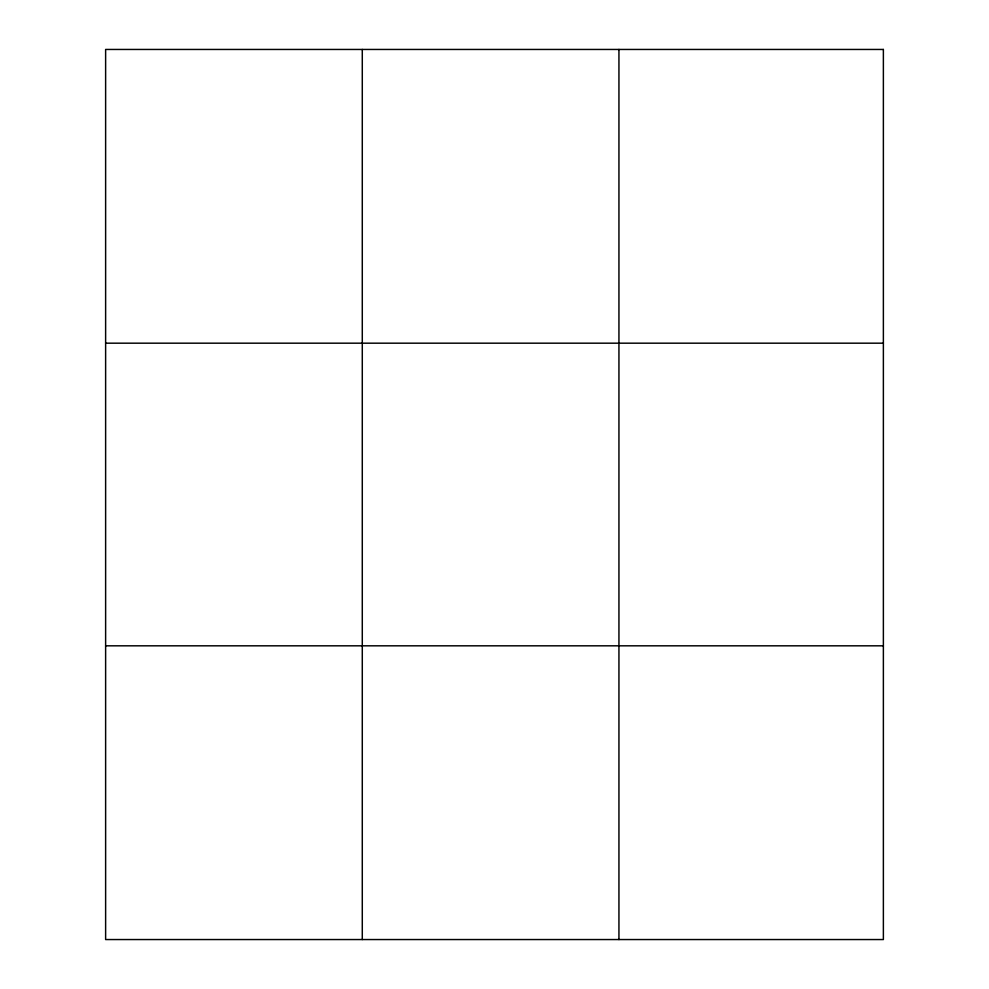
<?xml version="1.0" encoding="UTF-8"?>
<svg xmlns="http://www.w3.org/2000/svg" width="989" height="989" viewBox="0 0 989 989"><rect width="100%" height="100%" fill="white"/><g stroke="black" fill="none" stroke-linecap="round" stroke-linejoin="round"><path stroke-width="1.48" d="M362.283 49.45L362.283 939.55M618.941 49.45L618.941 939.55M105.625 343.183L883.375 343.183M105.625 645.817L883.375 645.817M883.375 49.45L883.375 939.55L105.625 939.55L105.625 49.45L883.375 49.45"/></g></svg>
